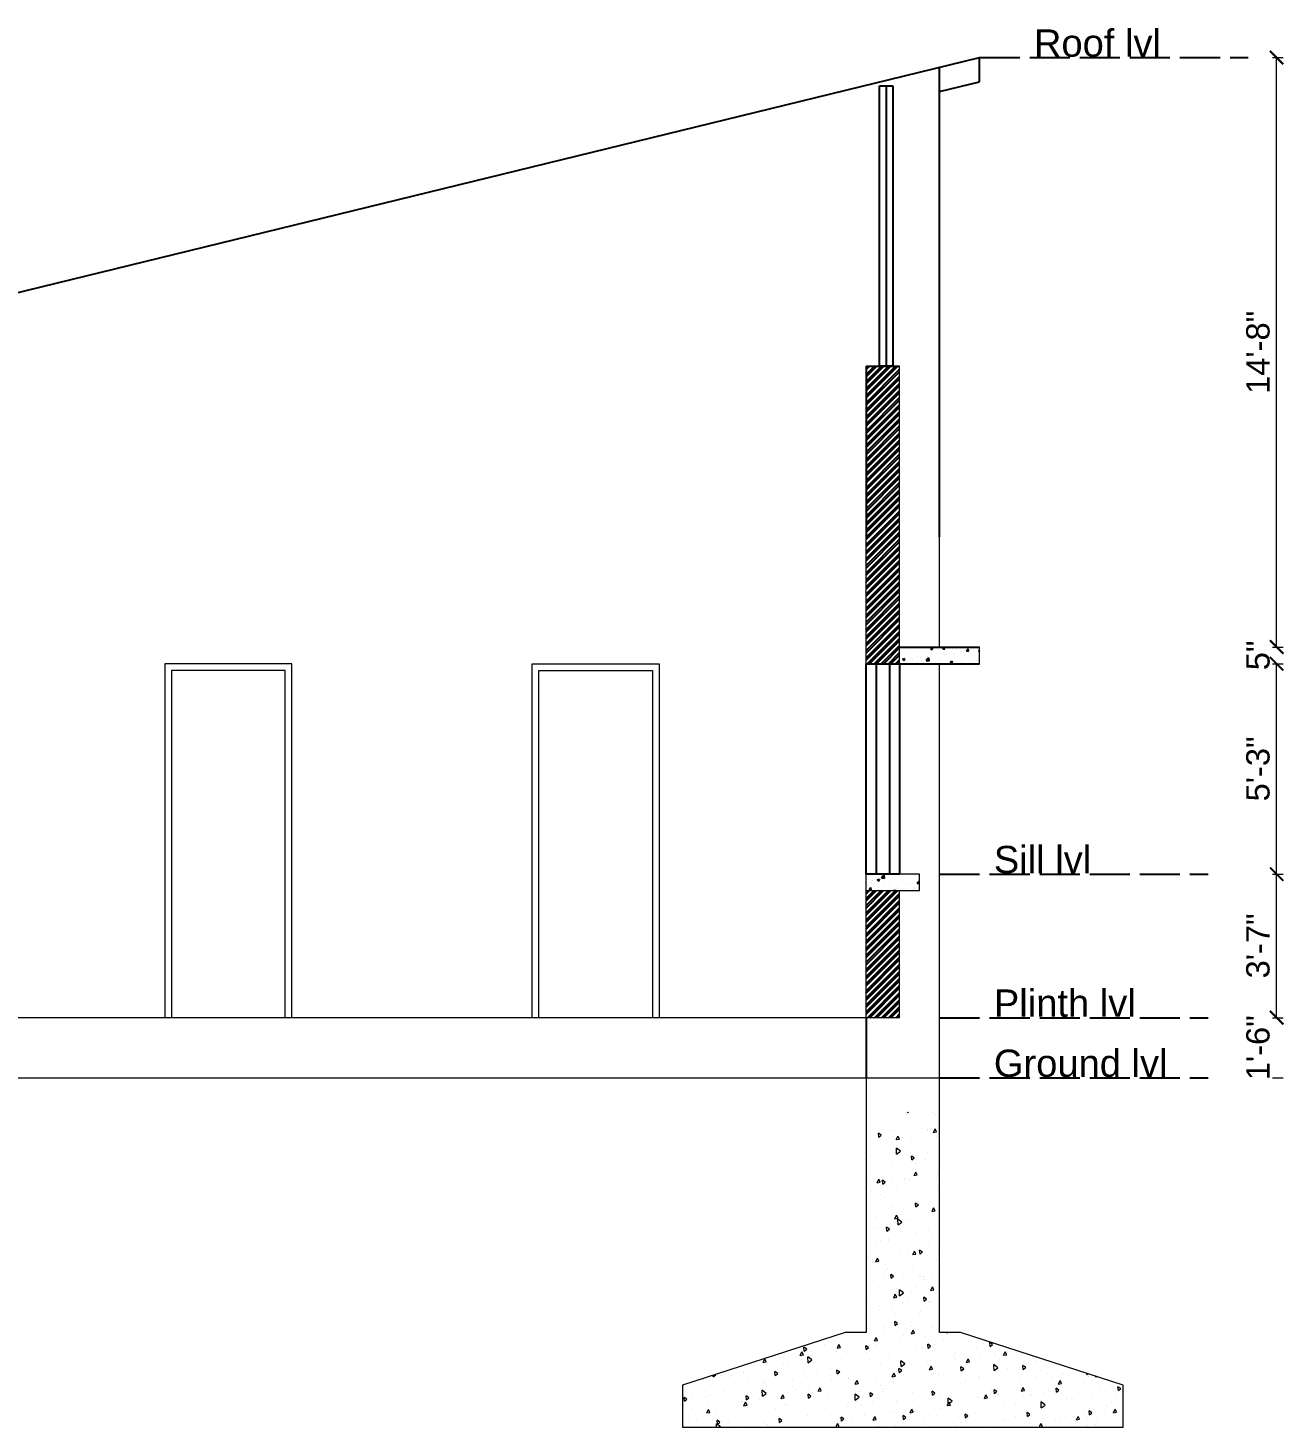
# Model space of a CAD drawing. Header units: inches. Extents: x -6800 to 96653, y -25814 to 17379.
# Drawn here: x 20401.1 to 20777.3, y -9294.5 to -8875.5 of the extents above; entities that cross this region are included whole.
import ezdxf

# ---------------------------------------------------------------- set-up
doc = ezdxf.new("R2010")
doc.units = ezdxf.units.IN
doc.header["$MEASUREMENT"] = 0
doc.header["$PDMODE"] = 34
doc.linetypes.add('ACAD_ISO02W100', pattern=[15, 12, -3])
for name, color, linetype, lineweight in [('dimension', 50, 'Continuous', 20), ('dimension @ 1', 50, 'Continuous', 20), ('Footing', 50, 'Continuous', 20), ('Hatch', 161, 'Continuous', 5), ('Sec line', 7, 'ACAD_ISO02W100', 13), ('text', 31, 'Continuous', 13)]:
    doc.layers.add(name, color=color, linetype=linetype, lineweight=lineweight)
doc.layers.add('doors', color=52, linetype='Continuous')
doc.styles.get("Standard").update_dxf_attribs({"font": 'arial.ttf'})
doc.dimstyles.get("Standard").update_dxf_attribs({"dimtxt": 7, "dimasz": 4, "dimexe": 2, "dimexo": 2, "dimgap": 2, "dimtad": 1, "dimdec": 0, "dimzin": 0, "dimdsep": 46, "dimlunit": 4, "dimtxsty": 'Standard', "dimblk": 'ARCHTICK', "dimcen": 0.25, "dimclrd": 256, "dimclre": 256, "dimclrt": 256, "dimadec": 0, "dimazin": 0, "dimtfac": 1, "dimtdec": 0, "dimtofl": 0, "dimtmove": 0, "dimatfit": 3, "dimfxl": 1, "dimfxlon": 1, "dimtolj": 1, "dimtzin": 0, "dimlwd": -1, "dimlwe": -1, "dimarcsym": 1})

# ---------------------------------------------------------------- blocks, each defined once
blk = doc.blocks.new('ggg')
at = {"layer": 'Footing'}
for p, q in [((34459.67, -6504.71), (34459.67, -6564.71)), ((34473.67, -6564.71), (34473.67, -6504.71)), ((34455.67, -6564.71), (34424.67, -6574.71)), ((34459.67, -6564.71), (34455.67, -6564.71)), ((34477.67, -6564.71), (34473.67, -6564.71)), ((34508.67, -6574.71), (34477.67, -6564.71)), ((34424.67, -6574.71), (34424.67, -6582.71)), ((34508.67, -6582.71), (34508.67, -6574.71)), ((34424.67, -6582.71), (34508.67, -6582.71))]:
    blk.add_line(p, q, dxfattribs=at)
at = {"layer": 'Hatch', "linetype": 'Continuous', "transparency": 33554493}
for p, q in [((34462.65, -6523.52), (34462.65, -6523.52)), ((34467.45, -6523.14), (34467.45, -6523.14)), ((34467.6, -6522.84), (34467.59, -6522.71)), ((34467.6, -6522.84), (34467.76, -6522.71)), ((34469.68, -6523.52), (34469.68, -6523.52)), ((34472.25, -6522.74), (34472.25, -6522.74)), ((34472.82, -6523.08), (34472.82, -6523.08)), ((34462.71, -6525.32), (34462.71, -6525.32)), ((34464.12, -6526.26), (34464.12, -6526.26)), ((34464.3, -6525.1), (34464.3, -6525.1)), ((34465.12, -6526.17), (34465.12, -6526.17)), ((34471.32, -6526.15), (34471.32, -6526.15)), ((34471.47, -6525.94), (34471.47, -6525.94)), ((34471.95, -6525.96), (34471.95, -6525.96)), ((34472.5, -6526.57), (34472.81, -6525.88)), ((34473.09, -6526.45), (34472.81, -6525.88)), ((34462.08, -6527.47), (34462.02, -6526.72)), ((34462.54, -6527.08), (34462.02, -6526.72)), ((34462.08, -6527.47), (34462.54, -6527.08)), ((34463.58, -6528.17), (34463.58, -6528.17)), ((34465.43, -6527.94), (34465.74, -6527.26)), ((34465.43, -6527.94), (34466.02, -6527.83)), ((34466.02, -6527.83), (34465.74, -6527.26)), ((34466.57, -6527.54), (34466.57, -6527.54)), ((34468.37, -6527.79), (34468.37, -6527.79)), ((34468.88, -6526.69), (34468.88, -6526.69)), ((34472.5, -6526.57), (34473.09, -6526.45)), ((34473.18, -6527.38), (34473.18, -6527.38)), ((34460.71, -6531.1), (34460.71, -6531.1)), ((34461.16, -6529.23), (34461.16, -6529.23)), ((34463.43, -6531.67), (34463.43, -6531.67)), ((34464.95, -6530.31), (34464.95, -6530.31)), ((34465.5, -6530.7), (34465.48, -6529.57)), ((34466.23, -6530.17), (34465.48, -6529.57)), ((34465.5, -6530.7), (34466.23, -6530.17)), ((34466.05, -6530.82), (34466.05, -6530.82)), ((34467.39, -6529.77), (34467.39, -6529.77)), ((34468.05, -6530.77), (34468.05, -6530.77)), ((34468.38, -6531.81), (34468.32, -6531.06)), ((34468.84, -6531.42), (34468.32, -6531.06)), ((34468.38, -6531.81), (34468.84, -6531.42)), ((34468.83, -6529.98), (34468.83, -6529.98)), ((34471.07, -6531.69), (34471.07, -6531.69)), ((34471.3, -6530.63), (34471.3, -6530.63)), ((34459.71, -6533.23), (34459.71, -6533.23)), ((34461.01, -6533.92), (34461.01, -6533.92)), ((34463.45, -6533.38), (34463.45, -6533.38)), ((34464.51, -6532.82), (34464.51, -6532.82)), ((34465.7, -6534.11), (34465.7, -6534.11)), ((34468.84, -6534.79), (34469.15, -6534.11)), ((34469.43, -6534.68), (34469.15, -6534.11)), ((34469.3, -6532.44), (34469.3, -6532.44)), ((34471.1, -6532.42), (34471.1, -6532.42)), ((34460.29, -6535.87), (34460.29, -6535.87)), ((34461.77, -6536.16), (34462.08, -6535.48)), ((34461.77, -6536.16), (34462.36, -6536.05)), ((34462.36, -6536.05), (34462.08, -6535.48)), ((34462.87, -6536.44), (34462.8, -6535.69)), ((34463.33, -6536.05), (34462.8, -6535.69)), ((34462.87, -6536.44), (34463.33, -6536.05)), ((34464.63, -6535.61), (34464.63, -6535.61)), ((34466.98, -6535.47), (34466.98, -6535.47)), ((34467.14, -6535.31), (34467.14, -6535.31)), ((34467.88, -6535.46), (34467.88, -6535.46)), ((34467.97, -6536.55), (34467.97, -6536.55)), ((34468.84, -6534.79), (34469.43, -6534.68)), ((34473.06, -6535.24), (34473.06, -6535.24)), ((34473.31, -6536.68), (34473.31, -6536.68)), ((34473.37, -6534.86), (34473.37, -6534.86)), ((34460.63, -6537.88), (34460.63, -6537.88)), ((34462.56, -6538.31), (34462.56, -6538.31)), ((34463.2, -6538.92), (34463.2, -6538.92)), ((34465.44, -6537.47), (34465.44, -6537.47)), ((34470.23, -6537.09), (34470.23, -6537.09)), ((34470.24, -6538.99), (34470.24, -6538.99)), ((34461.22, -6540.44), (34461.22, -6540.44)), ((34464.47, -6540.3), (34464.47, -6540.3)), ((34464.83, -6540.75), (34464.83, -6540.75)), ((34465.18, -6543.01), (34465.49, -6542.33)), ((34465.77, -6542.9), (34465.49, -6542.33)), ((34466.37, -6542.12), (34466.37, -6542.12)), ((34467.91, -6540.12), (34467.91, -6540.12)), ((34469.17, -6540.77), (34469.1, -6540.03)), ((34469.63, -6540.39), (34469.1, -6540.03)), ((34469.17, -6540.77), (34469.63, -6540.39)), ((34469.37, -6540.3), (34469.37, -6540.3)), ((34469.64, -6540.07), (34469.64, -6540.07)), ((34471.16, -6541.74), (34471.16, -6541.74)), ((34471.81, -6539.76), (34471.81, -6539.76)), ((34472.25, -6541.64), (34472.55, -6540.95)), ((34472.25, -6541.64), (34472.84, -6541.52)), ((34472.5, -6541.43), (34472.5, -6541.43)), ((34472.84, -6541.52), (34472.55, -6540.95)), ((34461.56, -6542.53), (34461.56, -6542.53)), ((34461.71, -6544.78), (34461.71, -6544.78)), ((34463.65, -6545.4), (34463.58, -6544.65)), ((34464.11, -6545.02), (34463.58, -6544.65)), ((34463.65, -6545.4), (34464.11, -6545.02)), ((34465.18, -6543.01), (34465.77, -6542.9)), ((34465.44, -6543.91), (34465.44, -6543.91)), ((34465.78, -6544.2), (34465.75, -6543.07)), ((34466.5, -6543.66), (34465.75, -6543.07)), ((34465.78, -6544.2), (34466.5, -6543.66)), ((34466.22, -6544.9), (34466.22, -6544.9)), ((34467.09, -6543.19), (34467.09, -6543.19)), ((34467.88, -6543.37), (34467.88, -6543.37)), ((34468.83, -6544.77), (34468.83, -6544.77)), ((34473.57, -6544.58), (34473.57, -6544.58)), ((34461.05, -6545.13), (34461.05, -6545.13)), ((34461.5, -6547.53), (34461.5, -6547.53)), ((34462.49, -6547.17), (34462.49, -6547.17)), ((34463.94, -6546.99), (34463.94, -6546.99)), ((34463.97, -6547.22), (34463.97, -6547.22)), ((34467.3, -6546.77), (34467.3, -6546.77)), ((34469.36, -6545.63), (34469.36, -6545.63)), ((34471.56, -6545.3), (34471.56, -6545.3)), ((34472.09, -6546.39), (34472.09, -6546.39)), ((34460.17, -6550.21), (34460.17, -6550.21)), ((34462.81, -6549.73), (34462.81, -6549.73)), ((34466.24, -6549.66), (34466.24, -6549.66)), ((34467.62, -6548.92), (34467.62, -6548.92)), ((34468.59, -6549.86), (34468.89, -6549.18)), ((34468.59, -6549.86), (34469.18, -6549.75)), ((34469.18, -6549.75), (34468.89, -6549.18)), ((34469.76, -6549.42), (34469.76, -6549.42)), ((34469.95, -6549.74), (34469.88, -6548.99)), ((34470.41, -6549.35), (34469.88, -6548.99)), ((34469.95, -6549.74), (34470.41, -6549.35)), ((34470.15, -6549.41), (34470.15, -6549.41)), ((34471.63, -6548.07), (34471.63, -6548.07)), ((34473.4, -6549.27), (34473.4, -6549.27)), ((34460.01, -6550.6), (34460.01, -6550.6)), ((34460.84, -6551.34), (34460.84, -6551.34)), ((34461.52, -6551.23), (34461.83, -6550.55)), ((34461.52, -6551.23), (34462.11, -6551.12)), ((34462.11, -6551.12), (34461.83, -6550.55)), ((34463.42, -6551.82), (34463.42, -6551.82)), ((34463.69, -6552.53), (34463.69, -6552.53)), ((34468.23, -6551.42), (34468.23, -6551.42)), ((34468.51, -6552.1), (34468.51, -6552.1)), ((34473.02, -6551.03), (34473.02, -6551.03)), ((34461.09, -6554.85), (34461.09, -6554.85)), ((34463.11, -6553.78), (34463.11, -6553.78)), ((34464.43, -6554.37), (34464.37, -6553.62)), ((34464.89, -6553.98), (34464.37, -6553.62)), ((34464.43, -6554.37), (34464.89, -6553.98)), ((34466.74, -6554.24), (34466.74, -6554.24)), ((34469.86, -6553.91), (34469.86, -6553.91)), ((34469.98, -6554.1), (34469.98, -6554.1)), ((34470.69, -6554.06), (34470.69, -6554.06)), ((34470.78, -6554.54), (34470.78, -6554.54)), ((34472.3, -6553.36), (34472.3, -6553.36)), ((34459.76, -6556.15), (34459.76, -6556.15)), ((34459.97, -6557.99), (34459.97, -6557.99)), ((34464.35, -6556.47), (34464.35, -6556.47)), ((34464.93, -6558.08), (34465.23, -6557.4)), ((34464.93, -6558.08), (34465.52, -6557.97)), ((34465.52, -6557.97), (34465.23, -6557.4)), ((34465.38, -6556.22), (34465.38, -6556.22)), ((34465.93, -6557.52), (34465.93, -6557.52)), ((34466.06, -6557.69), (34466.03, -6556.57)), ((34466.78, -6557.16), (34466.03, -6556.57)), ((34466.06, -6557.69), (34466.78, -6557.16)), ((34468.37, -6556.98), (34468.37, -6556.98)), ((34469.16, -6556.07), (34469.16, -6556.07)), ((34470.73, -6558.71), (34470.67, -6557.96)), ((34471.19, -6558.32), (34470.67, -6557.96)), ((34470.73, -6558.71), (34471.19, -6558.32)), ((34472, -6556.71), (34472.3, -6556.02)), ((34472, -6556.71), (34472.58, -6556.59)), ((34472.58, -6556.59), (34472.3, -6556.02)), ((34473.05, -6556.98), (34473.05, -6556.98)), ((34462.02, -6559.5), (34462.02, -6559.5)), ((34462.24, -6560.43), (34462.24, -6560.43)), ((34463.32, -6559.08), (34463.32, -6559.08)), ((34464.43, -6560.59), (34464.43, -6560.59)), ((34466.57, -6558.93), (34466.57, -6558.93)), ((34467.65, -6558.66), (34467.65, -6558.66)), ((34470.08, -6560.72), (34470.08, -6560.72)), ((34471.62, -6558.71), (34471.62, -6558.71)), ((34471.74, -6558.71), (34471.74, -6558.71)), ((34472.05, -6558.91), (34472.05, -6558.91)), ((34460.49, -6561.51), (34460.49, -6561.51)), ((34461.99, -6561.14), (34461.99, -6561.14)), ((34464.5, -6562.87), (34464.5, -6562.87)), ((34465.22, -6563.33), (34465.15, -6562.59)), ((34465.68, -6562.95), (34465.15, -6562.59)), ((34465.22, -6563.33), (34465.68, -6562.95)), ((34465.28, -6561.12), (34465.28, -6561.12)), ((34468.11, -6562.52), (34468.11, -6562.52)), ((34468.33, -6563.54), (34468.33, -6563.54)), ((34469.91, -6561.1), (34469.91, -6561.1)), ((34472.18, -6563.54), (34472.18, -6563.54)), ((34472.55, -6563.36), (34472.55, -6563.36)), ((34453.72, -6566.14), (34453.72, -6566.14)), ((34458.06, -6564.75), (34458.06, -6564.75)), ((34459.9, -6563.91), (34459.9, -6563.91)), ((34460.5, -6564.21), (34460.5, -6564.21)), ((34461.27, -6566.3), (34461.57, -6565.62)), ((34461.27, -6566.3), (34461.86, -6566.19)), ((34461.41, -6566.16), (34461.41, -6566.16)), ((34461.86, -6566.19), (34461.57, -6565.62)), ((34462.95, -6564.15), (34462.95, -6564.15)), ((34463.15, -6563.77), (34463.15, -6563.77)), ((34464.18, -6566.14), (34464.18, -6566.14)), ((34466.21, -6565.77), (34466.21, -6565.77)), ((34466.77, -6565.31), (34466.77, -6565.31)), ((34468.33, -6564.93), (34468.64, -6564.25)), ((34468.33, -6564.93), (34468.92, -6564.82)), ((34468.92, -6564.82), (34468.64, -6564.25)), ((34471.01, -6565.37), (34471.01, -6565.37)), ((34474.45, -6565.98), (34474.45, -6565.98)), ((34475.05, -6564.81), (34475.05, -6564.71)), ((34475.05, -6564.81), (34475.2, -6564.71)), ((34475.8, -6564.98), (34475.8, -6564.98)), ((34447.13, -6569.05), (34447.44, -6568.37)), ((34447.13, -6569.05), (34447.72, -6568.94)), ((34447.72, -6568.94), (34447.44, -6568.37)), ((34447.89, -6568.25), (34447.82, -6567.5)), ((34448.35, -6567.87), (34447.82, -6567.5)), ((34447.89, -6568.25), (34448.35, -6567.87)), ((34448.31, -6567.9), (34448.31, -6567.9)), ((34451.82, -6566.94), (34451.82, -6566.94)), ((34454.12, -6568.37), (34454.12, -6568.37)), ((34454.2, -6567.68), (34454.5, -6566.99)), ((34454.2, -6567.68), (34454.79, -6567.56)), ((34454.79, -6567.56), (34454.5, -6566.99)), ((34455.98, -6568.58), (34455.98, -6568.58)), ((34456.49, -6568.74), (34456.49, -6568.74)), ((34456.57, -6567.83), (34456.57, -6567.83)), ((34456.61, -6566.56), (34456.61, -6566.56)), ((34459.7, -6567.96), (34459.64, -6567.21)), ((34460.16, -6567.58), (34459.64, -6567.21)), ((34459.7, -6567.96), (34460.16, -6567.58)), ((34459.74, -6568.6), (34459.74, -6568.6)), ((34461.38, -6566.89), (34461.38, -6566.89)), ((34463.88, -6568.8), (34463.88, -6568.8)), ((34464.91, -6568.37), (34464.91, -6568.37)), ((34469.04, -6567.75), (34469.04, -6567.75)), ((34470.35, -6567.51), (34470.35, -6567.51)), ((34471.52, -6567.67), (34471.45, -6566.92)), ((34471.98, -6567.29), (34471.45, -6566.92)), ((34471.52, -6567.67), (34471.98, -6567.29)), ((34472.25, -6568.05), (34472.25, -6568.05)), ((34472.79, -6566.97), (34472.79, -6566.97)), ((34473.48, -6568.01), (34473.48, -6568.01)), ((34475.5, -6567.91), (34475.5, -6567.91)), ((34476.47, -6568.9), (34476.47, -6568.9)), ((34476.72, -6568.42), (34476.72, -6568.42)), ((34480.68, -6567.68), (34480.68, -6567.68)), ((34482.12, -6566.73), (34482.12, -6566.73)), ((34483.08, -6567.22), (34483.08, -6567.22)), ((34483.33, -6567.38), (34483.27, -6566.63)), ((34483.79, -6566.99), (34483.27, -6566.63)), ((34483.33, -6567.38), (34483.79, -6566.99)), ((34485.88, -6569.03), (34486.18, -6568.35)), ((34485.88, -6569.03), (34486.47, -6568.92)), ((34486.47, -6568.92), (34486.18, -6568.35)), ((34486.33, -6568.84), (34486.33, -6568.84)), ((34437.52, -6571.18), (34437.52, -6571.18)), ((34440.06, -6570.43), (34440.37, -6569.74)), ((34440.06, -6570.43), (34440.65, -6570.31)), ((34440.65, -6570.31), (34440.37, -6569.74)), ((34442.92, -6569.49), (34442.92, -6569.49)), ((34443.97, -6569.29), (34443.97, -6569.29)), ((34444.02, -6570.61), (34444.02, -6570.61)), ((34444.68, -6570.38), (34444.68, -6570.38)), ((34448.62, -6570.45), (34448.6, -6569.32)), ((34449.35, -6569.91), (34448.6, -6569.32)), ((34448.62, -6570.45), (34449.35, -6569.91)), ((34449.15, -6569.06), (34449.15, -6569.06)), ((34450.57, -6570.34), (34450.57, -6570.34)), ((34452.63, -6571.44), (34452.63, -6571.44)), ((34452.75, -6571.59), (34452.75, -6571.59)), ((34454.28, -6569.59), (34454.28, -6569.59)), ((34457.54, -6571.21), (34457.54, -6571.21)), ((34458.25, -6571.02), (34458.25, -6571.02)), ((34460.25, -6569.75), (34460.25, -6569.75)), ((34462.34, -6570.8), (34462.34, -6570.8)), ((34463.65, -6569.33), (34463.65, -6569.33)), ((34466, -6572.3), (34465.94, -6571.55)), ((34466.46, -6571.91), (34465.94, -6571.55)), ((34466.34, -6571.19), (34466.31, -6570.07)), ((34467.06, -6570.66), (34466.31, -6570.07)), ((34466.34, -6571.19), (34467.06, -6570.66)), ((34466.42, -6571.13), (34466.42, -6571.13)), ((34467.13, -6570.42), (34467.13, -6570.42)), ((34468.86, -6570.59), (34468.86, -6570.59)), ((34471.31, -6570.19), (34471.31, -6570.19)), ((34471.74, -6571.78), (34472.05, -6571.09)), ((34471.74, -6571.78), (34472.33, -6571.66)), ((34471.94, -6570.02), (34471.94, -6570.02)), ((34472.33, -6571.66), (34472.05, -6571.09)), ((34476.73, -6569.63), (34476.73, -6569.63)), ((34477.82, -6572.01), (34477.75, -6571.26)), ((34478.28, -6571.62), (34477.75, -6571.26)), ((34477.82, -6572.01), (34478.28, -6571.62)), ((34478.81, -6570.41), (34479.11, -6569.72)), ((34478.81, -6570.41), (34479.4, -6570.29)), ((34478.99, -6570.86), (34478.99, -6570.86)), ((34479.4, -6570.29), (34479.11, -6569.72)), ((34481.54, -6569.23), (34481.54, -6569.23)), ((34482.64, -6570.27), (34482.64, -6570.27)), ((34484.05, -6571.93), (34484.03, -6570.81)), ((34484.78, -6571.4), (34484.03, -6570.81)), ((34484.05, -6571.94), (34484.78, -6571.4)), ((34484.39, -6569.17), (34484.39, -6569.17)), ((34485.08, -6569.73), (34485.08, -6569.73)), ((34486.65, -6571.61), (34486.65, -6571.61)), ((34488.76, -6571.66), (34488.76, -6571.66)), ((34489.63, -6571.72), (34489.57, -6570.97)), ((34490.09, -6571.33), (34489.57, -6570.97)), ((34489.63, -6571.72), (34490.09, -6571.33)), ((34492.04, -6570.03), (34492.04, -6570.03)), ((34493.6, -6571.08), (34493.6, -6571.08)), ((34428.74, -6573.58), (34428.74, -6573.58)), ((34430.56, -6573.17), (34430.53, -6572.82)), ((34430.56, -6573.17), (34431.02, -6572.78)), ((34431.02, -6572.78), (34430.89, -6572.7)), ((34432.11, -6572.94), (34432.11, -6572.94)), ((34433.55, -6573.17), (34433.55, -6573.17)), ((34433.96, -6572.84), (34433.96, -6572.84)), ((34436.4, -6572.29), (34436.4, -6572.29)), ((34437.31, -6574.26), (34437.31, -6574.26)), ((34438.34, -6572.79), (34438.34, -6572.79)), ((34439.79, -6573.62), (34439.79, -6573.62)), ((34440.09, -6574.22), (34440.09, -6574.22)), ((34440.55, -6574.12), (34440.55, -6574.12)), ((34442.37, -6572.88), (34442.31, -6572.13)), ((34442.83, -6572.49), (34442.31, -6572.13)), ((34442.37, -6572.88), (34442.83, -6572.49)), ((34443.15, -6572.38), (34443.15, -6572.38)), ((34445.19, -6571.93), (34445.19, -6571.93)), ((34445.73, -6573.89), (34445.73, -6573.89)), ((34447.45, -6574.37), (34447.45, -6574.37)), ((34447.94, -6572), (34447.94, -6572)), ((34450.19, -6571.98), (34450.19, -6571.98)), ((34452.84, -6572.78), (34452.84, -6572.78)), ((34453.07, -6573.57), (34453.07, -6573.57)), ((34454.19, -6572.59), (34454.12, -6571.84)), ((34454.65, -6572.2), (34454.12, -6571.84)), ((34454.19, -6572.59), (34454.65, -6572.2)), ((34455.21, -6574.24), (34455.21, -6574.24)), ((34456.31, -6573.37), (34456.31, -6573.37)), ((34456.32, -6573.43), (34456.32, -6573.43)), ((34457.61, -6574.53), (34457.91, -6573.84)), ((34458.2, -6574.41), (34457.91, -6573.84)), ((34460.52, -6573.46), (34460.52, -6573.46)), ((34461.49, -6573.2), (34461.49, -6573.2)), ((34464.67, -6573.15), (34464.98, -6572.47)), ((34464.67, -6573.15), (34465.26, -6573.04)), ((34464.81, -6573.45), (34464.81, -6573.45)), ((34464.92, -6574.2), (34464.92, -6574.2)), ((34465.26, -6573.04), (34464.98, -6572.47)), ((34465.92, -6571.77), (34465.92, -6571.77)), ((34466, -6572.3), (34466.46, -6571.91)), ((34468.19, -6574.21), (34468.19, -6574.21)), ((34468.84, -6572.88), (34468.84, -6572.88)), ((34472.08, -6572.74), (34472.08, -6572.74)), ((34472.54, -6572.51), (34472.54, -6572.51)), ((34473.58, -6572.63), (34473.58, -6572.63)), ((34474.41, -6572.66), (34474.41, -6572.66)), ((34477.26, -6572.51), (34477.26, -6572.51)), ((34477.66, -6574.28), (34477.66, -6574.28)), ((34478.71, -6573.89), (34478.71, -6573.89)), ((34481.15, -6573.35), (34481.15, -6573.35)), ((34481.25, -6573.3), (34481.25, -6573.3)), ((34482.47, -6573.88), (34482.47, -6573.88)), ((34484.01, -6571.87), (34484.01, -6571.87)), ((34484.6, -6572.19), (34484.6, -6572.19)), ((34487.26, -6573.49), (34487.26, -6573.49)), ((34487.85, -6572.05), (34487.85, -6572.05)), ((34488.92, -6574.05), (34488.92, -6574.05)), ((34492.07, -6573.09), (34492.07, -6573.09)), ((34493.02, -6571.83), (34493.02, -6571.83)), ((34494.31, -6572.47), (34494.31, -6572.47)), ((34494.93, -6573.03), (34494.93, -6573.03)), ((34496.35, -6574.51), (34496.66, -6573.82)), ((34496.94, -6574.39), (34496.66, -6573.82)), ((34496.86, -6572.7), (34496.86, -6572.7)), ((34497.38, -6572.49), (34497.38, -6572.49)), ((34501.76, -6572.68), (34501.76, -6572.48)), ((34501.76, -6572.68), (34501.95, -6572.54)), ((34501.99, -6573.15), (34501.99, -6573.15)), ((34503.42, -6573.13), (34503.47, -6573.03)), ((34503.42, -6573.13), (34503.65, -6573.09)), ((34424.79, -6574.81), (34424.79, -6574.81)), ((34426.42, -6576.61), (34426.42, -6576.61)), ((34426.72, -6574.52), (34426.72, -6574.52)), ((34428.99, -6576.96), (34428.99, -6576.96)), ((34429.96, -6574.58), (34429.96, -6574.58)), ((34430.03, -6576.45), (34430.03, -6576.45)), ((34432.47, -6575.91), (34432.47, -6575.91)), ((34434.38, -6575.38), (34434.38, -6575.38)), ((34436.02, -6575.82), (34436.02, -6575.82)), ((34436.86, -6577.51), (34436.79, -6576.76)), ((34437.32, -6577.12), (34436.79, -6576.76)), ((34439.91, -6576.82), (34439.88, -6575.7)), ((34440.63, -6576.29), (34439.88, -6575.7)), ((34439.91, -6576.82), (34440.63, -6576.29)), ((34442.05, -6576.05), (34442.05, -6576.05)), ((34443.47, -6577.27), (34443.78, -6576.59)), ((34444.06, -6577.16), (34443.78, -6576.59)), ((34444.08, -6577.03), (34444.08, -6577.03)), ((34445.61, -6575.03), (34445.61, -6575.03)), ((34446.26, -6575.6), (34446.26, -6575.6)), ((34448.67, -6577.22), (34448.61, -6576.47)), ((34449.13, -6576.83), (34448.61, -6576.47)), ((34448.67, -6577.22), (34449.13, -6576.83)), ((34448.7, -6575.06), (34448.7, -6575.06)), ((34448.87, -6576.65), (34448.87, -6576.65)), ((34449.72, -6576.81), (34449.72, -6576.81)), ((34450.54, -6575.9), (34450.84, -6575.22)), ((34450.54, -6575.9), (34451.13, -6575.79)), ((34451.13, -6575.79), (34450.84, -6575.22)), ((34452.38, -6576.98), (34452.38, -6576.98)), ((34453.67, -6576.24), (34453.67, -6576.24)), ((34455.11, -6575.22), (34455.11, -6575.22)), ((34457.62, -6577.57), (34457.6, -6576.44)), ((34458.35, -6577.03), (34457.6, -6576.44)), ((34457.61, -6574.53), (34458.2, -6574.41)), ((34457.62, -6577.57), (34458.35, -6577.03)), ((34458.47, -6575.86), (34458.47, -6575.86)), ((34460.49, -6576.93), (34460.42, -6576.18)), ((34460.95, -6576.54), (34460.42, -6576.18)), ((34460.49, -6576.93), (34460.95, -6576.54)), ((34462.48, -6574.74), (34462.48, -6574.74)), ((34462.79, -6575.9), (34462.79, -6575.9)), ((34463.27, -6575.45), (34463.27, -6575.45)), ((34468.06, -6575.07), (34468.06, -6575.07)), ((34468.6, -6576.13), (34468.6, -6576.13)), ((34470.46, -6576.65), (34470.46, -6576.65)), ((34472.3, -6576.64), (34472.24, -6575.89)), ((34472.76, -6576.25), (34472.24, -6575.89)), ((34472.3, -6576.64), (34472.76, -6576.25)), ((34472.87, -6574.66), (34472.87, -6574.66)), ((34475.84, -6575.07), (34475.84, -6575.07)), ((34477.22, -6576.96), (34477.22, -6576.96)), ((34481.19, -6577.03), (34481.19, -6577.03)), ((34482.22, -6577.25), (34482.52, -6576.57)), ((34482.81, -6577.14), (34482.52, -6576.57)), ((34483.52, -6575.74), (34483.52, -6575.74)), ((34484.12, -6576.35), (34484.05, -6575.6)), ((34484.58, -6575.96), (34484.05, -6575.6)), ((34484.12, -6576.35), (34484.58, -6575.96)), ((34484.43, -6576.88), (34484.43, -6576.88)), ((34484.83, -6575.27), (34484.83, -6575.27)), ((34484.93, -6576.52), (34484.93, -6576.52)), ((34489.28, -6575.88), (34489.59, -6575.19)), ((34489.28, -6575.88), (34489.87, -6575.77)), ((34489.87, -6575.77), (34489.59, -6575.19)), ((34489.61, -6576.66), (34489.61, -6576.66)), ((34491, -6576.65), (34491, -6576.65)), ((34491.19, -6576.49), (34491.19, -6576.49)), ((34493.44, -6576.11), (34493.44, -6576.11)), ((34494.53, -6575.73), (34494.53, -6575.73)), ((34495.93, -6576.06), (34495.87, -6575.31)), ((34496.39, -6575.67), (34495.87, -6575.31)), ((34495.93, -6576.06), (34496.39, -6575.67)), ((34496.35, -6574.51), (34496.94, -6574.39)), ((34496.58, -6574.91), (34496.58, -6574.91)), ((34496.95, -6576.34), (34496.95, -6576.34)), ((34500.2, -6576.2), (34500.2, -6576.2)), ((34501.06, -6574.42), (34501.06, -6574.42)), ((34502.59, -6576.95), (34502.59, -6576.95)), ((34504.13, -6574.94), (34504.13, -6574.94)), ((34504.26, -6575.59), (34504.26, -6575.59)), ((34505.37, -6575.97), (34505.37, -6575.97)), ((34507.23, -6575.8), (34507.23, -6575.8)), ((34507.38, -6576.56), (34507.38, -6576.56)), ((34507.75, -6575.77), (34507.68, -6575.02)), ((34508.21, -6575.38), (34507.68, -6575.02)), ((34507.75, -6575.77), (34508.21, -6575.38)), ((34424.88, -6578.61), (34424.88, -6578.61)), ((34425.04, -6577.8), (34424.98, -6577.05)), ((34425.5, -6577.41), (34424.98, -6577.05)), ((34425.04, -6577.8), (34425.5, -6577.41)), ((34426.55, -6579.41), (34426.55, -6579.41)), ((34428.54, -6579.53), (34428.54, -6579.53)), ((34429.34, -6580.02), (34429.64, -6579.34)), ((34429.92, -6579.91), (34429.64, -6579.34)), ((34429.67, -6578.23), (34429.67, -6578.23)), ((34431.26, -6579.4), (34431.26, -6579.4)), ((34433.89, -6579.09), (34433.89, -6579.09)), ((34434.48, -6577.82), (34434.48, -6577.82)), ((34436.15, -6577.84), (34436.15, -6577.84)), ((34436.4, -6578.65), (34436.71, -6577.96)), ((34436.4, -6578.65), (34436.99, -6578.53)), ((34436.64, -6577.82), (34436.64, -6577.82)), ((34436.99, -6578.53), (34436.71, -6577.96)), ((34436.86, -6577.51), (34437.32, -6577.12)), ((34437.14, -6578.95), (34437.14, -6578.95)), ((34439.27, -6577.44), (34439.27, -6577.44)), ((34442.31, -6578.72), (34442.31, -6578.72)), ((34442.32, -6579.21), (34442.32, -6579.21)), ((34443.47, -6577.27), (34444.06, -6577.16)), ((34444.32, -6578.49), (34444.32, -6578.49)), ((34444.76, -6578.67), (34444.76, -6578.67)), ((34446.54, -6579.68), (34446.54, -6579.68)), ((34449.66, -6578.4), (34449.66, -6578.4)), ((34451.99, -6579.25), (34451.99, -6579.25)), ((34452.9, -6578.26), (34452.9, -6578.26)), ((34456.14, -6578.89), (34456.14, -6578.89)), ((34457.38, -6577.66), (34457.38, -6577.66)), ((34458.08, -6578.03), (34458.08, -6578.03)), ((34458.55, -6578.36), (34458.55, -6578.36)), ((34460.99, -6577.82), (34460.99, -6577.82)), ((34465.06, -6578.34), (34465.06, -6578.34)), ((34465.42, -6577.71), (34465.42, -6577.71)), ((34465.74, -6578.1), (34465.74, -6578.1)), ((34468.08, -6580), (34468.39, -6579.32)), ((34468.67, -6579.89), (34468.39, -6579.32)), ((34468.67, -6577.57), (34468.67, -6577.57)), ((34472.72, -6579.09), (34472.72, -6579.09)), ((34473.8, -6579.31), (34473.8, -6579.31)), ((34473.84, -6577.35), (34473.84, -6577.35)), ((34474.77, -6577.5), (34474.77, -6577.5)), ((34475.15, -6578.63), (34475.45, -6577.94)), ((34475.15, -6578.63), (34475.74, -6578.51)), ((34475.33, -6578.31), (34475.31, -6577.19)), ((34476.06, -6577.78), (34475.31, -6577.19)), ((34475.33, -6578.31), (34476.06, -6577.78)), ((34475.34, -6577.31), (34475.34, -6577.31)), ((34475.74, -6578.51), (34475.45, -6577.94)), ((34478.11, -6577.51), (34478.11, -6577.51)), ((34478.59, -6578.93), (34478.59, -6578.93)), ((34480.9, -6578.89), (34480.9, -6578.89)), ((34482.22, -6577.25), (34482.81, -6577.14)), ((34483.4, -6578.52), (34483.4, -6578.52)), ((34485.79, -6578.18), (34485.79, -6578.18)), ((34488.19, -6578.14), (34488.19, -6578.14)), ((34492.99, -6577.73), (34492.99, -6577.73)), ((34493.04, -6579.06), (34493.02, -6577.93)), ((34493.77, -6578.52), (34493.02, -6577.93)), ((34493.04, -6579.06), (34493.77, -6578.52)), ((34493.46, -6578.93), (34493.46, -6578.93)), ((34497.12, -6578.04), (34497.12, -6578.04)), ((34497.79, -6577.35), (34497.79, -6577.35)), ((34498.84, -6577.35), (34498.84, -6577.35)), ((34502.23, -6580.39), (34502.17, -6579.65)), ((34502.69, -6580.01), (34502.17, -6579.65)), ((34503.29, -6579.41), (34503.29, -6579.41)), ((34505.06, -6579.59), (34505.06, -6579.59)), ((34505.73, -6578.87), (34505.73, -6578.87)), ((34506.52, -6578.03), (34506.52, -6578.03)), ((34506.83, -6579.98), (34507.13, -6579.29)), ((34507.42, -6579.87), (34507.13, -6579.29)), ((34425.86, -6581.09), (34425.86, -6581.09)), ((34426.1, -6580.07), (34426.1, -6580.07)), ((34427.35, -6581.26), (34427.35, -6581.26)), ((34429.34, -6580.02), (34429.92, -6579.91)), ((34431.18, -6582.71), (34431.17, -6582.07)), ((34431.92, -6582.67), (34431.17, -6582.07)), ((34431.34, -6582.14), (34431.28, -6581.39)), ((34431.8, -6581.75), (34431.28, -6581.39)), ((34431.34, -6582.14), (34431.8, -6581.75)), ((34432.22, -6581.45), (34432.22, -6581.45)), ((34433.52, -6581.84), (34433.52, -6581.84)), ((34436.94, -6580.47), (34436.94, -6580.47)), ((34438.91, -6580.26), (34438.91, -6580.26)), ((34440.2, -6582.09), (34440.2, -6582.09)), ((34440.83, -6582.29), (34440.83, -6582.29)), ((34443.16, -6581.85), (34443.09, -6581.1)), ((34443.62, -6581.46), (34443.09, -6581.1)), ((34443.16, -6581.85), (34443.62, -6581.46)), ((34445.01, -6581.68), (34445.01, -6581.68)), ((34446.59, -6580.93), (34446.59, -6580.93)), ((34448.44, -6580.6), (34448.44, -6580.6)), ((34449.8, -6581.3), (34449.8, -6581.3)), ((34453.96, -6582.71), (34454.25, -6582.06)), ((34454.53, -6582.63), (34454.25, -6582.06)), ((34454.26, -6581.69), (34454.26, -6581.69)), ((34454.6, -6580.89), (34454.6, -6580.89)), ((34454.61, -6581.97), (34454.61, -6581.97)), ((34454.97, -6581.56), (34454.91, -6580.81)), ((34455.43, -6581.17), (34454.91, -6580.81)), ((34454.97, -6581.56), (34455.43, -6581.17)), ((34457.05, -6581.43), (34457.05, -6581.43)), ((34459.39, -6580.51), (34459.39, -6580.51)), ((34459.65, -6580.1), (34459.65, -6580.1)), ((34461.01, -6581.37), (34461.32, -6580.69)), ((34461.01, -6581.37), (34461.6, -6581.26)), ((34461.6, -6581.26), (34461.32, -6580.69)), ((34464.2, -6580.1), (34464.2, -6580.1)), ((34464.67, -6579.74), (34464.67, -6579.74)), ((34466.79, -6581.26), (34466.72, -6580.52)), ((34467.25, -6580.88), (34466.72, -6580.52)), ((34466.79, -6581.26), (34467.25, -6580.88)), ((34467.32, -6580.78), (34467.32, -6580.78)), ((34468.08, -6580), (34468.67, -6579.89)), ((34468.99, -6579.72), (34468.99, -6579.72)), ((34470.43, -6582.18), (34470.43, -6582.18)), ((34470.84, -6581.12), (34470.84, -6581.12)), ((34473.28, -6580.58), (34473.28, -6580.58)), ((34474.99, -6581.53), (34474.99, -6581.53)), ((34476.26, -6581.96), (34476.26, -6581.96)), ((34477.77, -6581.86), (34477.77, -6581.86)), ((34478.6, -6580.97), (34478.54, -6580.23)), ((34479.06, -6580.59), (34478.54, -6580.23)), ((34478.6, -6580.97), (34479.06, -6580.59)), ((34480.38, -6579.95), (34480.38, -6579.95)), ((34481.02, -6581.72), (34481.02, -6581.72)), ((34485.86, -6581.17), (34485.86, -6581.17)), ((34486.19, -6581.49), (34486.19, -6581.49)), ((34487.07, -6580.26), (34487.07, -6580.26)), ((34488.06, -6580.62), (34488.06, -6580.62)), ((34489.51, -6579.72), (34489.51, -6579.72)), ((34490.42, -6580.68), (34490.35, -6579.94)), ((34490.88, -6580.3), (34490.35, -6579.94)), ((34490.42, -6580.68), (34490.88, -6580.3)), ((34492.7, -6582.71), (34493, -6582.04)), ((34493.28, -6582.61), (34493, -6582.04)), ((34493.19, -6581.65), (34493.19, -6581.65)), ((34493.54, -6581.17), (34493.54, -6581.17)), ((34495.46, -6580.38), (34495.46, -6580.38)), ((34495.73, -6581.37), (34495.73, -6581.37)), ((34496.78, -6581.03), (34496.78, -6581.03)), ((34498.71, -6582), (34498.71, -6582)), ((34499.76, -6581.35), (34500.06, -6580.67)), ((34499.76, -6581.35), (34500.35, -6581.24)), ((34500.35, -6581.24), (34500.06, -6580.67)), ((34501.11, -6579.79), (34501.11, -6579.79)), ((34501.96, -6580.8), (34501.96, -6580.8)), ((34502.23, -6580.39), (34502.69, -6580.01)), ((34503.38, -6582.23), (34503.38, -6582.23)), ((34503.52, -6581.59), (34503.52, -6581.59)), ((34506.83, -6579.98), (34507.42, -6579.87)), ((34508.31, -6581.21), (34508.31, -6581.21)), ((34431.86, -6582.71), (34431.92, -6582.67)), ((34435.41, -6582.47), (34435.41, -6582.47)), ((34441.18, -6582.7), (34441.18, -6582.7)), ((34454.16, -6582.71), (34454.53, -6582.63)), ((34461.91, -6582.54), (34461.91, -6582.54)), ((34462.01, -6582.55), (34462.01, -6582.55)), ((34465.25, -6582.4), (34465.25, -6582.4)), ((34476.96, -6582.5), (34476.96, -6582.5)), ((34482.65, -6582.39), (34482.65, -6582.39)), ((34492.8, -6582.71), (34493.28, -6582.61)), ((34493.92, -6582.38), (34493.92, -6582.38)), ((34501.8, -6582.48), (34501.8, -6582.48))]:
    blk.add_line(p, q, dxfattribs=at)
blk = doc.blocks.new('*D636')
at = {"layer": 'Defpoints', "color": 0, "transparency": 16777216}
for p in [(20754.54, -9171.91), (20775.06, -9171.91), (20754.54, -9189.91)]:
    blk.add_point(p, dxfattribs=at)
at = {"layer": 'dimension', "transparency": 16777216}
for p, q in [((20773.81, -9171.91), (20777.06, -9171.91)), ((20773.81, -9189.91), (20777.06, -9189.91))]:
    blk.add_line(p, q, dxfattribs=at)
at = {"layer": 'dimension', "transparency": 16777216, "insert": (20769.49, -9180.91), "char_height": 7, "attachment_point": 5, "rotation": 90}
blk.add_mtext('\\A1;1\'-6"', dxfattribs=at)
blk = doc.blocks.new('_ArchTick')
at = {"color": 0, "linetype": 'ByBlock', "const_width": 0.15}
blk.add_lwpolyline([(-0.5, -0.5), (0.5, 0.5)], dxfattribs=at)
blk = doc.blocks.new('*D635')
at = {"layer": 'Defpoints', "color": 0, "transparency": 16777216}
for p in [(20754.54, -9128.91), (20775.06, -9128.91), (20754.54, -9171.91)]:
    blk.add_point(p, dxfattribs=at)
at = {"layer": 'dimension', "transparency": 16777216}
for p, q in [((20773.81, -9128.91), (20777.06, -9128.91)), ((20775.06, -9171.91), (20775.06, -9128.91)), ((20773.81, -9171.91), (20777.06, -9171.91))]:
    blk.add_line(p, q, dxfattribs=at)
at = {"layer": 'dimension', "transparency": 16777216, "xscale": 4, "yscale": 4, "zscale": 4}
for p, rotation in [((20775.06, -9128.91), 90), ((20775.06, -9171.91), 270)]:
    blk.add_blockref('_ArchTick', p, dxfattribs=dict(at, rotation=rotation))
at = {"layer": 'dimension', "transparency": 16777216, "insert": (20769.49, -9150.41), "char_height": 7, "attachment_point": 5, "rotation": 90}
blk.add_mtext('\\A1;3\'-7"', dxfattribs=at)
blk = doc.blocks.new('*D634')
at = {"layer": 'Defpoints', "color": 0, "transparency": 16777216}
for p in [(20686.11, -9065.91), (20775.06, -9065.91), (20754.54, -9128.91)]:
    blk.add_point(p, dxfattribs=at)
at = {"layer": 'dimension', "transparency": 16777216}
for p, q in [((20773.81, -9065.91), (20777.06, -9065.91)), ((20775.06, -9128.91), (20775.06, -9065.91)), ((20773.81, -9128.91), (20777.06, -9128.91))]:
    blk.add_line(p, q, dxfattribs=at)
at = {"layer": 'dimension', "transparency": 16777216, "xscale": 4, "yscale": 4, "zscale": 4}
for p, rotation in [((20775.06, -9065.91), 90), ((20775.06, -9128.91), 270)]:
    blk.add_blockref('_ArchTick', p, dxfattribs=dict(at, rotation=rotation))
at = {"layer": 'dimension', "transparency": 16777216, "insert": (20769.49, -9097.41), "char_height": 7, "attachment_point": 5, "rotation": 90}
blk.add_mtext('\\A1;5\'-3"', dxfattribs=at)
blk = doc.blocks.new('*D633')
at = {"layer": 'Defpoints', "color": 0, "transparency": 16777216}
for p in [(20686.11, -9060.91), (20775.06, -9060.91), (20686.11, -9065.91)]:
    blk.add_point(p, dxfattribs=at)
at = {"layer": 'dimension', "transparency": 16777216}
for p, q in [((20773.81, -9060.91), (20777.06, -9060.91)), ((20773.81, -9065.91), (20777.06, -9065.91))]:
    blk.add_line(p, q, dxfattribs=at)
at = {"layer": 'dimension', "transparency": 16777216, "insert": (20769.5, -9063.41), "char_height": 7, "attachment_point": 5, "rotation": 90}
blk.add_mtext('\\A1;5"', dxfattribs=at)
blk = doc.blocks.new('*D632')
at = {"layer": 'Defpoints', "color": 0, "transparency": 16777216}
for p in [(20766.54, -8884.42), (20775.06, -8884.42), (20686.11, -9060.91)]:
    blk.add_point(p, dxfattribs=at)
at = {"layer": 'dimension', "transparency": 16777216}
for p, q in [((20773.81, -8884.42), (20777.06, -8884.42)), ((20775.06, -9060.91), (20775.06, -8884.42)), ((20773.81, -9060.91), (20777.06, -9060.91))]:
    blk.add_line(p, q, dxfattribs=at)
at = {"layer": 'dimension', "transparency": 16777216, "xscale": 4, "yscale": 4, "zscale": 4}
for p, rotation in [((20775.06, -8884.42), 90), ((20775.06, -9060.91), 270)]:
    blk.add_blockref('_ArchTick', p, dxfattribs=dict(at, rotation=rotation))
at = {"layer": 'dimension', "transparency": 16777216, "insert": (20769.49, -8972.67), "char_height": 7, "attachment_point": 5, "rotation": 90}
blk.add_mtext('\\A1;14\'-8"', dxfattribs=at)

msp = doc.modelspace()

# ---------------------------------------------------------------- linework, layer by layer
at = {"color": 3, "lineweight": 25, "transparency": 33554623}
for p, q in [((20308.11, -8976.78), (20686.11, -8884.42)), ((20686.11, -8891.64), (20686.11, -8884.42)), ((20674.11, -9027.91), (20674.11, -8887.36)), ((20674.11, -8894.57), (20686.11, -8891.64)), ((20652.11, -8976.78), (20652.11, -9027.91))]:
    msp.add_line(p, q, dxfattribs=at)
at = {"color": 152, "lineweight": 25, "true_color": 0x2776bb, "transparency": 33554623}
msp.add_line((20652.11, -8892.73), (20652.11, -8892.91), dxfattribs=at)
at = {"lineweight": 25, "transparency": 33554623}
msp.add_line((20674.11, -9027.91), (20674.11, -8894.57), dxfattribs=at)
at = {"layer": 'dimension', "transparency": 33554651}
for p, q in [((20674.11, -9060.91), (20674.11, -8887.36)), ((20662.11, -9128.91), (20662.11, -8976.78)), ((20652.11, -9171.91), (20652.11, -8984.91)), ((20662.11, -9060.91), (20686.11, -9060.91)), ((20686.11, -9065.91), (20686.11, -9060.91)), ((20480.11, -9065.91), (20442.11, -9065.91)), ((20442.11, -9065.91), (20442.11, -9171.91)), ((20480.11, -9171.91), (20480.11, -9065.91)), ((20552.11, -9171.91), (20552.11, -9065.91)), ((20552.11, -9065.91), (20590.11, -9065.91)), ((20590.11, -9065.91), (20590.11, -9171.91)), ((20662.11, -9065.91), (20686.11, -9065.91)), ((20674.11, -9189.91), (20674.11, -9065.91)), ((20478.11, -9067.91), (20444.11, -9067.91)), ((20444.11, -9067.91), (20444.11, -9171.91)), ((20478.11, -9171.91), (20478.11, -9067.91)), ((20554.11, -9171.91), (20554.11, -9067.91)), ((20554.11, -9067.91), (20588.11, -9067.91)), ((20588.11, -9067.91), (20588.11, -9171.91)), ((20668.11, -9128.91), (20652.11, -9128.91)), ((20668.11, -9133.91), (20668.11, -9128.91)), ((20668.11, -9133.91), (20652.11, -9133.91)), ((20662.11, -9171.91), (20662.11, -9133.91)), ((20662.11, -9171.91), (20308.11, -9171.91)), ((19587.11, -9189.91), (20674.11, -9189.91))]:
    msp.add_line(p, q, dxfattribs=at)
at = {"layer": 'doors', "color": 40, "linetype": 'Continuous', "lineweight": 25, "true_color": 0xf8d731}
for p, q in [((20656.11, -8892.91), (20660.11, -8892.91)), ((20656.11, -8976.78), (20656.11, -8892.91)), ((20656.11, -8892.91), (20658.11, -8892.91)), ((20658.11, -8892.91), (20658.11, -8976.78)), ((20660.11, -8892.91), (20660.11, -8976.78)), ((20660.11, -8976.78), (20656.11, -8976.78))]:
    msp.add_line(p, q, dxfattribs=at)
at = {"layer": 'doors', "color": 2, "linetype": 'Continuous', "lineweight": 25, "true_color": 0xf1eb1f}
for p, q in [((20652.11, -8977.14), (20652.47, -8976.78)), ((20652.11, -8979.26), (20654.59, -8976.78)), ((20652.11, -8981.39), (20656.71, -8976.78)), ((20652.11, -8983.51), (20658.83, -8976.78)), ((20652.11, -8985.63), (20660.95, -8976.78)), ((20652.11, -8977.85), (20653.17, -8976.78)), ((20652.11, -8979.97), (20655.3, -8976.78)), ((20652.11, -8982.09), (20657.42, -8976.78)), ((20652.11, -8984.21), (20659.54, -8976.78)), ((20652.11, -8986.33), (20661.66, -8976.78)), ((20652.11, -8987.75), (20662.11, -8977.75)), ((20652.11, -8988.46), (20662.11, -8978.46)), ((20652.11, -8989.87), (20662.11, -8979.87)), ((20652.11, -8990.58), (20662.11, -8980.58)), ((20652.11, -8991.99), (20662.11, -8981.99)), ((20652.11, -8992.7), (20662.11, -8982.7)), ((20652.11, -8994.11), (20662.11, -8984.11)), ((20652.11, -8994.82), (20662.11, -8984.82)), ((20652.11, -8996.23), (20662.11, -8986.23)), ((20652.11, -8996.94), (20662.11, -8986.94)), ((20652.11, -8998.36), (20662.11, -8988.36)), ((20652.11, -8999.06), (20662.11, -8989.06)), ((20652.11, -9000.48), (20662.11, -8990.48)), ((20652.11, -9001.18), (20662.11, -8991.18)), ((20652.11, -9002.6), (20662.11, -8992.6)), ((20652.11, -9003.31), (20662.11, -8993.31)), ((20652.11, -9004.72), (20662.11, -8994.72)), ((20652.11, -9005.43), (20662.11, -8995.43)), ((20652.11, -9006.84), (20662.11, -8996.84)), ((20652.11, -9007.55), (20662.11, -8997.55)), ((20652.11, -9008.96), (20662.11, -8998.96)), ((20652.11, -9009.67), (20662.11, -8999.67)), ((20652.11, -9011.08), (20662.11, -9001.08)), ((20652.11, -9011.79), (20662.11, -9001.79)), ((20652.11, -9013.2), (20662.11, -9003.2)), ((20652.11, -9013.91), (20662.11, -9003.91)), ((20652.11, -9015.33), (20662.11, -9005.33)), ((20652.11, -9016.03), (20662.11, -9006.03)), ((20652.11, -9017.45), (20662.11, -9007.45)), ((20652.11, -9018.15), (20662.11, -9008.15)), ((20652.11, -9019.57), (20662.11, -9009.57)), ((20652.11, -9020.28), (20662.11, -9010.28)), ((20652.11, -9021.69), (20662.11, -9011.69)), ((20652.11, -9022.4), (20662.11, -9012.4)), ((20652.11, -9023.81), (20662.11, -9013.81)), ((20652.11, -9024.52), (20662.11, -9014.52)), ((20652.11, -9025.93), (20662.11, -9015.93)), ((20652.11, -9026.64), (20662.11, -9016.64)), ((20652.11, -9028.05), (20662.11, -9018.05)), ((20652.11, -9028.76), (20662.11, -9018.76)), ((20652.11, -9030.18), (20662.11, -9020.18)), ((20652.11, -9030.88), (20662.11, -9020.88)), ((20652.11, -9032.3), (20662.11, -9022.3)), ((20652.11, -9033), (20662.11, -9023)), ((20652.11, -9034.42), (20662.11, -9024.42)), ((20652.11, -9035.13), (20662.11, -9025.13)), ((20652.11, -9036.54), (20662.11, -9026.54)), ((20652.11, -9037.25), (20662.11, -9027.25)), ((20652.11, -9038.66), (20662.11, -9028.66)), ((20652.11, -9039.37), (20662.11, -9029.37)), ((20652.11, -9040.78), (20662.11, -9030.78)), ((20652.11, -9041.49), (20662.11, -9031.49)), ((20652.11, -9042.9), (20662.11, -9032.9)), ((20652.11, -9043.61), (20662.11, -9033.61)), ((20652.11, -9045.02), (20662.11, -9035.02)), ((20652.11, -9045.73), (20662.11, -9035.73)), ((20652.11, -9047.15), (20662.11, -9037.15)), ((20652.11, -9047.85), (20662.11, -9037.85)), ((20652.11, -9049.27), (20662.11, -9039.27)), ((20652.11, -9049.97), (20662.11, -9039.97)), ((20652.11, -9051.39), (20662.11, -9041.39)), ((20652.11, -9052.1), (20662.11, -9042.1)), ((20652.11, -9053.51), (20662.11, -9043.51)), ((20652.11, -9054.22), (20662.11, -9044.22)), ((20652.11, -9055.63), (20662.11, -9045.63)), ((20652.11, -9056.34), (20662.11, -9046.34)), ((20652.11, -9057.75), (20662.11, -9047.75)), ((20652.11, -9058.46), (20662.11, -9048.46)), ((20652.11, -9059.87), (20662.11, -9049.87)), ((20652.11, -9060.58), (20662.11, -9050.58)), ((20652.11, -9062), (20662.11, -9052)), ((20652.11, -9062.7), (20662.11, -9052.7)), ((20652.11, -9064.12), (20662.11, -9054.12)), ((20652.11, -9064.82), (20662.11, -9054.82)), ((20652.43, -9065.91), (20662.11, -9056.24)), ((20653.14, -9065.91), (20662.11, -9056.95)), ((20654.56, -9065.91), (20662.11, -9058.36)), ((20655.26, -9065.91), (20662.11, -9059.07)), ((20656.68, -9065.91), (20662.11, -9060.48)), ((20657.38, -9065.91), (20662.11, -9061.19)), ((20652.11, -9128.91), (20652.11, -9065.91)), ((20652.11, -9065.91), (20662.11, -9065.91)), ((20655.11, -9065.91), (20655.11, -9128.91)), ((20658.8, -9065.91), (20662.11, -9062.6)), ((20659.11, -9065.91), (20659.11, -9128.91)), ((20659.51, -9065.91), (20662.11, -9063.31)), ((20660.92, -9065.91), (20662.11, -9064.72)), ((20661.63, -9065.91), (20662.11, -9065.43)), ((20662.11, -9065.91), (20662.11, -9128.91)), ((20662.11, -9128.91), (20652.11, -9128.91)), ((20652.11, -9134.12), (20652.32, -9133.91)), ((20652.11, -9136.24), (20654.44, -9133.91)), ((20652.11, -9138.36), (20656.56, -9133.91)), ((20652.11, -9140.48), (20658.68, -9133.91)), ((20652.11, -9142.61), (20660.8, -9133.91)), ((20652.11, -9134.83), (20653.02, -9133.91)), ((20652.11, -9136.95), (20655.15, -9133.91)), ((20652.11, -9139.07), (20657.27, -9133.91)), ((20652.11, -9141.19), (20659.39, -9133.91)), ((20652.11, -9143.31), (20661.51, -9133.91)), ((20652.11, -9144.73), (20662.11, -9134.73)), ((20652.11, -9145.43), (20662.11, -9135.43)), ((20652.11, -9146.85), (20662.11, -9136.85)), ((20652.11, -9147.56), (20662.11, -9137.56)), ((20652.11, -9148.97), (20662.11, -9138.97)), ((20652.11, -9149.68), (20662.11, -9139.68)), ((20652.11, -9151.09), (20662.11, -9141.09)), ((20652.11, -9151.8), (20662.11, -9141.8)), ((20652.11, -9153.21), (20662.11, -9143.21)), ((20652.11, -9153.92), (20662.11, -9143.92)), ((20652.11, -9155.33), (20662.11, -9145.33)), ((20652.11, -9156.04), (20662.11, -9146.04)), ((20652.11, -9157.45), (20662.11, -9147.45)), ((20652.11, -9158.16), (20662.11, -9148.16)), ((20652.11, -9159.58), (20662.11, -9149.58)), ((20652.11, -9160.28), (20662.11, -9150.28)), ((20652.11, -9161.7), (20662.11, -9151.7)), ((20652.11, -9162.4), (20662.11, -9152.4)), ((20652.11, -9163.82), (20662.11, -9153.82)), ((20652.11, -9164.53), (20662.11, -9154.53)), ((20652.11, -9165.94), (20662.11, -9155.94)), ((20652.11, -9166.65), (20662.11, -9156.65)), ((20652.11, -9168.06), (20662.11, -9158.06)), ((20652.11, -9168.77), (20662.11, -9158.77)), ((20652.11, -9170.18), (20662.11, -9160.18)), ((20652.11, -9170.89), (20662.11, -9160.89)), ((20652.5, -9171.91), (20662.11, -9162.3)), ((20653.21, -9171.91), (20662.11, -9163.01)), ((20654.62, -9171.91), (20662.11, -9164.43)), ((20655.33, -9171.91), (20662.11, -9165.13)), ((20656.74, -9171.91), (20662.11, -9166.55)), ((20657.45, -9171.91), (20662.11, -9167.25)), ((20658.86, -9171.91), (20662.11, -9168.67)), ((20659.57, -9171.91), (20662.11, -9169.38)), ((20660.99, -9171.91), (20662.11, -9170.79)), ((20661.69, -9171.91), (20662.11, -9171.5))]:
    msp.add_line(p, q, dxfattribs=at)
at = {"layer": 'doors', "color": 3, "linetype": 'Continuous', "lineweight": 25}
for p, q in [((20652.11, -8976.78), (20662.11, -8976.78)), ((20652.11, -9171.91), (20652.11, -9189.91))]:
    msp.add_line(p, q, dxfattribs=at)
at = {"layer": 'doors', "color": 4, "linetype": 'Continuous', "lineweight": 25}
for p, q in [((20662.11, -9060.91), (20686.11, -9060.91)), ((20662.11, -9065.91), (20686.11, -9065.91))]:
    msp.add_line(p, q, dxfattribs=at)
at = {"layer": 'doors', "linetype": 'Continuous', "lineweight": 25}
for p, q in [((20665.12, -9061.51), (20665.12, -9061.51)), ((20665.45, -9061.02), (20665.45, -9061.02)), ((20666.22, -9060.94), (20666.22, -9060.94)), ((20671.38, -9061.35), (20672.08, -9061.09)), ((20671.38, -9061.35), (20671.87, -9061.69)), ((20671.87, -9061.69), (20672.07, -9061.09)), ((20672.76, -9061.09), (20672.76, -9061.09)), ((20675.05, -9061.44), (20675.5, -9060.91)), ((20675.05, -9061.44), (20675.65, -9061.49)), ((20675.65, -9061.49), (20675.54, -9060.91)), ((20678.1, -9061.31), (20678.1, -9061.31)), ((20679.18, -9061.71), (20679.18, -9061.71)), ((20682.23, -9062.07), (20682.71, -9061.5)), ((20682.82, -9062.12), (20682.71, -9061.5)), ((20683.44, -9061.54), (20683.44, -9061.54)), ((20685.84, -9061.55), (20685.84, -9061.55)), ((20662.97, -9064.58), (20663.67, -9064.31)), ((20662.97, -9064.58), (20663.47, -9064.92)), ((20663.32, -9064.6), (20663.32, -9064.6)), ((20663.47, -9064.92), (20663.67, -9064.31)), ((20663.59, -9064.88), (20663.59, -9064.88)), ((20665.32, -9064.35), (20665.32, -9064.35)), ((20666.1, -9064.55), (20666.1, -9064.55)), ((20667.51, -9063.71), (20667.51, -9063.71)), ((20668.66, -9064.83), (20668.66, -9064.83)), ((20669.88, -9064.05), (20669.88, -9064.05)), ((20670.13, -9064.91), (20671.02, -9065.05)), ((20670.15, -9064.89), (20670.92, -9064.08)), ((20670.46, -9063.64), (20670.46, -9063.64)), ((20671.02, -9065.04), (20670.91, -9064.1)), ((20673.34, -9062.71), (20673.34, -9062.71)), ((20674, -9065.05), (20674, -9065.05)), ((20675.51, -9063), (20675.51, -9063)), ((20676.2, -9063.22), (20676.2, -9063.22)), ((20677.34, -9065.38), (20678.04, -9065.11)), ((20677.34, -9065.38), (20677.84, -9065.72)), ((20677.84, -9065.72), (20678.04, -9065.11)), ((20678.7, -9062.89), (20678.7, -9062.89)), ((20679.34, -9065.28), (20679.34, -9065.28)), ((20680.58, -9065.58), (20680.58, -9065.58)), ((20680.7, -9062.25), (20680.7, -9062.25)), ((20681.43, -9065.91), (20681.6, -9065.74)), ((20681.6, -9065.91), (20681.58, -9065.75)), ((20682.23, -9062.07), (20682.82, -9062.12)), ((20682.49, -9062.39), (20682.49, -9062.39)), ((20683, -9065.2), (20683, -9065.2)), ((20684.68, -9065.5), (20684.68, -9065.5)), ((20685.72, -9064.88), (20685.72, -9064.88)), ((20685.75, -9062.16), (20686.11, -9062.02)), ((20685.75, -9062.16), (20686.11, -9062.4)), ((20652.65, -9132.32), (20652.65, -9132.32)), ((20652.77, -9128.99), (20652.77, -9128.99)), ((20653.07, -9133.52), (20653.55, -9132.95)), ((20653.66, -9133.58), (20653.55, -9132.95)), ((20653.77, -9131.55), (20653.77, -9131.55)), ((20654.06, -9130.9), (20654.06, -9130.9)), ((20655.45, -9130.64), (20656.15, -9130.38)), ((20655.45, -9130.64), (20655.94, -9130.98)), ((20655.7, -9129.02), (20655.7, -9129.02)), ((20655.88, -9132.89), (20655.88, -9132.89)), ((20655.94, -9130.98), (20656.15, -9130.38)), ((20656.56, -9130.57), (20656.56, -9130.57)), ((20656.74, -9129.98), (20657.63, -9130.11)), ((20656.76, -9129.96), (20657.53, -9129.15)), ((20657.63, -9130.11), (20657.52, -9129.16)), ((20657.7, -9131.68), (20657.7, -9131.68)), ((20659.11, -9131.77), (20659.11, -9131.77)), ((20659.52, -9132.52), (20659.52, -9132.52)), ((20660.35, -9130.07), (20660.35, -9130.07)), ((20662.89, -9130.93), (20662.89, -9130.93)), ((20664.45, -9132), (20664.45, -9132)), ((20665.35, -9131.52), (20665.35, -9131.52)), ((20666.54, -9132.85), (20666.54, -9132.85)), ((20666.67, -9129.24), (20666.67, -9129.24)), ((20667.42, -9131.63), (20668.11, -9131.74)), ((20667.43, -9131.62), (20668.11, -9130.91)), ((20668.03, -9130.22), (20668.03, -9130.22)), ((20653.07, -9133.52), (20653.66, -9133.58)), ((20653.69, -9133.52), (20653.69, -9133.52)), ((20660.44, -9133.91), (20660.72, -9133.58)), ((20660.78, -9133.91), (20660.72, -9133.58)), ((20661.22, -9133.11), (20661.22, -9133.11)), ((20664.04, -9133.18), (20664.04, -9133.18)), ((20666.55, -9133.34), (20666.55, -9133.34)), ((20667.9, -9133.55), (20667.9, -9133.55))]:
    msp.add_line(p, q, dxfattribs=at)
at = {"layer": 'Sec line', "lineweight": 25}
for p, q in [((20686.11, -8884.42), (20766.54, -8884.42)), ((20674.11, -9128.91), (20754.54, -9128.91)), ((20674.11, -9171.91), (20754.54, -9171.91)), ((20674.11, -9189.91), (20754.54, -9189.91))]:
    msp.add_line(p, q, dxfattribs=at)

# ---------------------------------------------------------------- block references
at = {"layer": 'Hatch', "linetype": 'Continuous', "transparency": 33554579, "xscale": 1.571428571428052, "yscale": 1.571428571428052, "zscale": 1.571428571428052}
msp.add_blockref('ggg', (-33498.8, 1049.77), dxfattribs=at)

# ---------------------------------------------------------------- texts
at = {"layer": 'text', "char_height": 8.173, "attachment_point": 1}
for s, insert in [('Roof lvl', (20702.37, -8875.97)), ('Sill lvl', (20690.37, -9120.46)), ('Plinth lvl', (20690.37, -9163.46)), ('Ground lvl', (20690.37, -9181.46))]:
    msp.add_mtext_dynamic_manual_height_columns(s, width=687.9739, gutter_width=3.46, heights=[0], dxfattribs=dict(at, insert=insert))

# ---------------------------------------------------------------- dimensions: what is measured, and where the dimension line sits
at = {"layer": 'dimension @ 1', "transparency": 33554651}
for base, p1, p2, picture, middle in [((20775.06, -8884.42), (20686.11, -9060.91), (20766.54, -8884.42), '*D632', (20769.49, -8972.67)), ((20775.06, -9060.91), (20686.11, -9065.91), (20686.11, -9060.91), '*D633', (20769.5, -9063.41)), ((20775.06, -9065.91), (20754.54, -9128.91), (20686.11, -9065.91), '*D634', (20769.49, -9097.41)), ((20775.06, -9128.91), (20754.54, -9171.91), (20754.54, -9128.91), '*D635', (20769.49, -9150.41)), ((20775.06, -9171.91), (20754.54, -9189.91), (20754.54, -9171.91), '*D636', (20769.49, -9180.91))]:
    dim = msp.add_linear_dim(base=base, p1=p1, p2=p2, angle=90, dimstyle='Standard', override={"dimscale": 1, "dimtix": 1, "dimtofl": 0, "dimtmove": 1, "dimatfit": 0, "dimfxl": 1.25}, dxfattribs=at)
    dim.commit()
    dim.dimension.update_dxf_attribs({"geometry": picture, "text_midpoint": middle})

doc.saveas('drawing.dxf')
